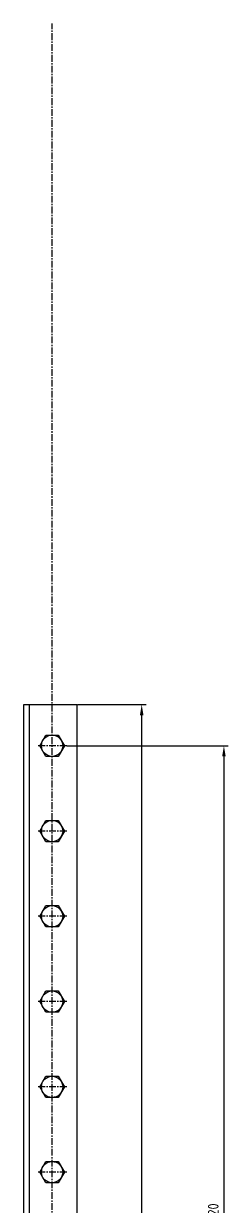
# Model space of a CAD drawing. Header units: millimetres. Extents: x 2257 to 4671, y 1468 to 4780.
# Drawn here: x 4383 to 4671, y 3116 to 4780 of the extents above; entities that cross this region are included whole.
import ezdxf

# ---------------------------------------------------------------- set-up
doc = ezdxf.new("R2010")
doc.units = ezdxf.units.MM
doc.header["$LTSCALE"] = 0.3
doc.linetypes.add('CENTER', pattern=[50.8, 31.75, -6.35, 6.35, -6.35])
doc.layers.add('AM_5', color=3, linetype='Continuous', lineweight=25)
doc.layers.add('Cen', color=5, linetype='CENTER')
doc.layers.add('Cont', color=6, linetype='Continuous')
doc.styles.add('Style1', font='romans.shx', dxfattribs={"width": 0.8})
doc.dimstyles.new('Lin_5$0', dxfattribs={"dimscale": 5, "dimtxt": 3, "dimasz": 3, "dimexe": 1.25, "dimexo": 0, "dimgap": 1.5, "dimtad": 1, "dimtoh": 1, "dimtxsty": 'Style1', "dimcen": 2.5, "dimclrt": 3, "dimadec": 0, "dimazin": 0, "dimtfac": 1, "dimtmove": 0, "dimatfit": 3, "dimldrblk": 'DOT', "dimfxl": 1, "dimarcsym": 0})

# ---------------------------------------------------------------- blocks, each defined once
blk = doc.blocks.new('*D78')
at = {"layer": 'AM_5', "color": 0, "linetype": 'ByBlock', "lineweight": -2, "transparency": 16777216}
for p, q in [((4459.6, 3822.2), (4555.5, 3822.2)), ((4549.2, 2364.2), (4549.2, 3807.2)), ((4459.6, 2349.2), (4555.5, 2349.2))]:
    blk.add_line(p, q, dxfattribs=at)
at = {"layer": 'AM_5', "color": 0, "transparency": 16777216}
for points in [[(4546.7, 3807.2), (4551.7, 3807.2), (4549.2, 3822.2)], [(4546.7, 2364.2), (4551.7, 2364.2), (4549.2, 2349.2)]]:
    blk.add_solid(points, dxfattribs=at)
at = {"layer": 'Defpoints', "color": 0, "transparency": 16777216}
for p in [(4459.6, 3822.2), (4549.2, 3822.2), (4459.6, 2349.2)]:
    blk.add_point(p, dxfattribs=at)
at = {"layer": 'AM_5', "color": 3, "transparency": 16777216, "insert": (4534.2, 3085.7), "char_height": 15, "attachment_point": 5, "rotation": 90, "style": 'Style1'}
blk.add_mtext('1473', dxfattribs=at)
blk = doc.blocks.new('_Dot')
at = {"color": 0, "linetype": 'ByBlock', "lineweight": -2}
blk.add_line((-0.5, 0), (-1, 0), dxfattribs=at)
at = {"color": 0, "linetype": 'ByBlock', "const_width": 0.5}
blk.add_lwpolyline([(-0.25, 0, 1), (0.25, 0, 1)], format="xyb", close=True, dxfattribs=at)
blk = doc.blocks.new('*D79')
at = {"layer": 'AM_5', "color": 0, "linetype": 'ByBlock', "lineweight": -2, "transparency": 16777216}
for p, q in [((4443.8, 3764.2), (4671, 3764.2)), ((4664.8, 3749.2), (4664.8, 2459.2)), ((4443.8, 2444.2), (4671, 2444.2))]:
    blk.add_line(p, q, dxfattribs=at)
at = {"layer": 'AM_5', "color": 0, "transparency": 16777216}
for points in [[(4662.3, 3749.2), (4667.3, 3749.2), (4664.8, 3764.2)], [(4662.3, 2459.2), (4667.3, 2459.2), (4664.8, 2444.2)]]:
    blk.add_solid(points, dxfattribs=at)
at = {"layer": 'Defpoints', "color": 0, "transparency": 16777216}
for p in [(4443.8, 3764.2), (4443.8, 2444.2), (4664.8, 2444.2)]:
    blk.add_point(p, dxfattribs=at)
at = {"layer": 'AM_5', "color": 3, "transparency": 16777216, "insert": (4649.8, 3104.2), "char_height": 15, "attachment_point": 5, "rotation": 90, "style": 'Style1'}
blk.add_mtext('1320', dxfattribs=at)

msp = doc.modelspace()

# ---------------------------------------------------------------- linework, layer by layer
at = {"layer": 'Cen'}
for p, q in [((4423.281196, 2349.243153), (4423.281196, 4780.243153)), ((4443.781196, 3764.243153), (4402.781196, 3764.243153)), ((4443.781196, 3644.243153), (4402.781196, 3644.243153)), ((4443.781196, 3524.243153), (4402.781196, 3524.243153)), ((4443.781196, 3404.243153), (4402.781196, 3404.243153)), ((4443.781196, 3284.243153), (4402.781196, 3284.243153)), ((4443.781196, 3164.243153), (4402.781196, 3164.243153))]:
    msp.add_line(p, q, dxfattribs=at)
at = {"layer": 'Cont'}
for p, q in [((4383.281196, 2349.243153), (4383.281196, 3822.243153)), ((4383.281196, 3822.243153), (4458.281196, 3822.243153)), ((4391.281196, 2349.243153), (4391.281196, 3822.243153)), ((4458.281196, 2349.243153), (4458.281196, 3822.243153)), ((4405.960688, 3764.243153), (4414.620942, 3779.243153)), ((4414.620942, 3779.243153), (4431.94145, 3779.243153)), ((4431.94145, 3779.243153), (4440.601704, 3764.243153)), ((4414.620942, 3749.243153), (4405.960688, 3764.243153)), ((4440.601704, 3764.243153), (4431.94145, 3749.243153)), ((4431.94145, 3749.243153), (4414.620942, 3749.243153)), ((4405.960688, 3644.243153), (4414.620942, 3659.243153)), ((4414.620942, 3659.243153), (4431.94145, 3659.243153)), ((4431.94145, 3659.243153), (4440.601704, 3644.243153)), ((4414.620942, 3629.243153), (4405.960688, 3644.243153)), ((4431.94145, 3629.243153), (4414.620942, 3629.243153)), ((4440.601704, 3644.243153), (4431.94145, 3629.243153)), ((4405.960688, 3524.243153), (4414.620942, 3539.243153)), ((4414.620942, 3539.243153), (4431.94145, 3539.243153)), ((4431.94145, 3539.243153), (4440.601704, 3524.243153)), ((4414.620942, 3509.243153), (4405.960688, 3524.243153)), ((4440.601704, 3524.243153), (4431.94145, 3509.243153)), ((4431.94145, 3509.243153), (4414.620942, 3509.243153)), ((4405.960688, 3404.243153), (4414.620942, 3419.243153)), ((4414.620942, 3419.243153), (4431.94145, 3419.243153)), ((4431.94145, 3419.243153), (4440.601704, 3404.243153)), ((4414.620942, 3389.243153), (4405.960688, 3404.243153)), ((4440.601704, 3404.243153), (4431.94145, 3389.243153)), ((4431.94145, 3389.243153), (4414.620942, 3389.243153)), ((4405.960688, 3284.243153), (4414.620942, 3299.243153)), ((4414.620942, 3299.243153), (4431.94145, 3299.243153)), ((4431.94145, 3299.243153), (4440.601704, 3284.243153)), ((4414.620942, 3269.243153), (4405.960688, 3284.243153)), ((4440.601704, 3284.243153), (4431.94145, 3269.243153)), ((4431.94145, 3269.243153), (4414.620942, 3269.243153)), ((4405.960688, 3164.243153), (4414.620942, 3179.243153)), ((4414.620942, 3179.243153), (4431.94145, 3179.243153)), ((4431.94145, 3179.243153), (4440.601704, 3164.243153)), ((4414.620942, 3149.243153), (4405.960688, 3164.243153)), ((4440.601704, 3164.243153), (4431.94145, 3149.243153)), ((4431.94145, 3149.243153), (4414.620942, 3149.243153))]:
    msp.add_line(p, q, dxfattribs=at)
for centre in [(4423.281196, 3764.243153), (4423.281196, 3644.243153), (4423.281196, 3524.243153), (4423.281196, 3404.243153), (4423.281196, 3284.243153), (4423.281196, 3164.243153)]:
    msp.add_circle(centre, 15, dxfattribs=at)

# ---------------------------------------------------------------- dimensions: what is measured, and where the dimension line sits
at = {"layer": 'AM_5'}
dim = msp.add_linear_dim(base=(4549.209208, 3822.243153), p1=(4459.576863, 2349.243153), p2=(4459.576863, 3822.243153), angle=90, dimstyle='Lin_5$0', override={"dimarcsym": 1}, dxfattribs=at)
dim.commit()
dim.dimension.update_dxf_attribs({"geometry": '*D78', "text_midpoint": (4549.209208, 3085.743153), "dimtype": 160})
dim = msp.add_linear_dim(base=(4664.770762, 2444.243153), p1=(4443.781196, 3764.243153), p2=(4443.781196, 2444.243153), angle=90, dimstyle='Lin_5$0', override={"dimpost": '', "dimarcsym": 1}, dxfattribs=at)
dim.commit()
dim.dimension.update_dxf_attribs({"geometry": '*D79', "text_midpoint": (4649.770762, 3104.243153)})

doc.saveas('drawing.dxf')
